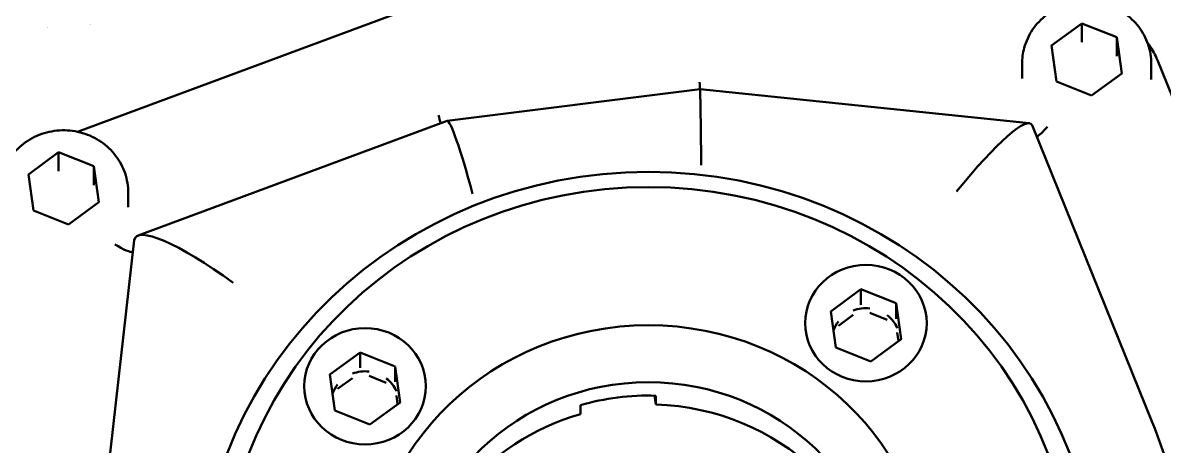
# Model space of a CAD drawing. Header units: inches. Extents: x 11 to 1621, y 11 to 1332.
# Drawn here: x 764.215 to 767.171, y 369.998 to 371.093 of the extents above; entities that cross this region are included whole.
import ezdxf

# ---------------------------------------------------------------- set-up
doc = ezdxf.new("R2010")
doc.units = ezdxf.units.IN
doc.header["$LTSCALE"] = 48
doc.header["$MEASUREMENT"] = 0
doc.layers.add('Visible (ANSI)', color=7, linetype='Continuous', lineweight=50)

msp = doc.modelspace()

# ---------------------------------------------------------------- linework, layer by layer
at = {"layer": 'Visible (ANSI)'}
for p, q in [((764.356163, 370.811432), (765.191646, 371.120854)), ((766.878887, 371.034582), (766.956973, 371.091882)), ((766.956973, 371.091882), (767.047906, 371.055862)), ((766.956973, 371.091882), (766.956973, 371.042961)), ((766.891734, 370.941263), (766.878887, 371.034582)), ((767.047906, 371.055862), (767.060753, 370.962542)), ((767.047906, 371.055862), (767.047906, 371.006941)), ((766.802497, 370.949642), (766.802497, 370.987052)), ((767.137143, 370.946796), (767.137143, 370.987052)), ((767.152941, 370.996969), (767.507792, 370.120764)), ((767.060753, 370.962542), (766.982667, 370.905243)), ((765.313688, 370.839374), (765.968573, 370.921824)), ((765.968574, 370.921824), (766.821042, 370.833695)), ((766.982667, 370.905243), (766.891734, 370.941263)), ((764.51288, 370.542835), (765.313367, 370.839296)), ((766.828345, 370.828206), (767.139554, 370.059762)), ((764.229309, 370.701001), (764.307395, 370.7583)), ((764.307395, 370.7583), (764.398328, 370.72228)), ((764.307395, 370.7583), (764.307395, 370.709379)), ((764.398328, 370.72228), (764.411175, 370.628961)), ((764.398328, 370.67336), (764.398328, 370.72228)), ((764.242156, 370.607681), (764.229309, 370.701001)), ((764.487565, 370.61606), (764.487565, 370.65347)), ((764.411175, 370.628961), (764.333089, 370.571661)), ((764.333089, 370.571661), (764.242156, 370.607681)), ((764.41048, 369.710321), (764.50321, 370.530486)), ((766.307151, 370.346236), (766.385237, 370.403535)), ((766.385237, 370.403535), (766.47617, 370.367516)), ((766.385237, 370.403535), (766.385237, 370.363248)), ((766.47617, 370.367516), (766.489017, 370.274196)), ((766.47617, 370.367516), (766.47617, 370.327228)), ((766.319998, 370.252917), (766.307151, 370.346236)), ((766.327067, 370.309052), (766.365321, 370.337123)), ((766.408429, 370.34255), (766.452977, 370.324904)), ((766.489017, 370.274196), (766.410931, 370.216897)), ((766.479446, 370.291916), (766.48254, 370.269444)), ((765.009918, 370.182915), (765.088004, 370.240214)), ((765.088004, 370.240214), (765.178937, 370.204194)), ((765.088004, 370.240214), (765.088004, 370.199927)), ((766.410931, 370.216897), (766.319998, 370.252917)), ((765.022766, 370.089595), (765.009918, 370.182915)), ((765.111197, 370.179229), (765.155745, 370.161583)), ((765.178937, 370.204194), (765.191785, 370.110875)), ((765.178937, 370.204194), (765.178937, 370.163907)), ((765.029834, 370.145731), (765.068089, 370.173802)), ((765.182214, 370.128595), (765.185308, 370.106122)), ((765.853834, 370.10524), (765.850652, 370.128348)), ((765.853834, 370.10524), (765.853834, 370.128262)), ((765.113699, 370.053576), (765.022766, 370.089595)), ((765.191785, 370.110875), (765.113699, 370.053576)), ((765.658667, 370.10369), (765.658667, 370.080669))]:
    msp.add_line(p, q, dxfattribs=at)
for centre, major_axis, ratio, start_param, end_param in [((765.487497, 370.950949), (1.540588, 0.21209), 0.28987042, 2.4322963, 2.43230275), ((765.492635, 370.913622), (1.530137, 0.210651), 0.28987042, 2.33422699, 2.33422836), ((765.967514, 370.962675), (-0.000881, 0.079251), 0.00337329, 1.86549523, 2.11385588), ((765.971656, 370.644446), (-0.003083, 0.277378), 0.00337329, 5.00708789, 6.28357197), ((766.633126, 370.576063), (0.192391, 0.255984), 0.1543301, 6.1906273, 7.65145407), ((765.291099, 370.877515), (-0.018837, 0.076987), 0.07195631, 1.85681727, 2.16551488), ((765.379456, 370.569888), (-0.06593, 0.269456), 0.07195631, 4.99840992, 6.2914766), ((766.885647, 370.867758), (0.054969, 0.073138), 0.1543301, 3.57851544, 4.18924087), ((764.759032, 370.340114), (-0.252881, 0.198029), 0.19991466, 4.8676801, 6.40562383), ((764.42994, 370.558584), (-0.072252, 0.05658), 0.19991466, 2.04670799, 2.99763209), ((766.398084, 370.269929), (-0.088583, 0), 0.95630476, 4.5953327, 5.09124465), ((766.398084, 370.269929), (-0.088583, 0), 0.95630476, 3.54813515, 4.0440471), ((766.398084, 370.269929), (-0.088583, 0), 0.95630476, 5.64253025, 5.96345906), ((765.100851, 370.106607), (-0.088583, 0), 0.95630476, 4.5953327, 5.09124465), ((765.100851, 370.106607), (-0.088583, 0), 0.95630476, 5.64253025, 5.96345906), ((765.100851, 370.106607), (-0.088583, 0), 0.95630476, 3.54813515, 4.0440471), ((765.834859, 369.544972), (-0.610236, 0), 0.95630476, 4.68129072, 5.00528663), ((765.834859, 369.521951), (0.610236, 0), 0.95630476, 0.04933141, 1.53969807), ((765.834859, 369.521951), (-0.610236, 0), 0.95630476, 5.00528663, 6.2338539)]:
    msp.add_ellipse(centre, major_axis=major_axis, ratio=ratio, start_param=start_param, end_param=end_param, dxfattribs=at)
for centre, major_axis in [((765.834859, 369.59677), (-1.161417, 0)), ((765.834859, 369.614036), (-1.102362, 0)), ((766.398084, 370.315972), (0.15748, 0)), ((765.100851, 370.15265), (0.15748, 0)), ((765.834859, 369.614036), (0.728346, 0)), ((765.834859, 369.579504), (0.610236, 0))]:
    msp.add_ellipse(centre, major_axis=major_axis, ratio=0.95630476, dxfattribs=at)
for points, knots in [([(767.137143, 370.987052), (767.137143, 371.004164), (767.134307, 371.021271), (767.12327, 371.053781), (767.115052, 371.06917), (767.094046, 371.09677), (767.081219, 371.108945), (767.052209, 371.128884), (767.035994, 371.136596), (767.001802, 371.146749), (766.983814, 371.149146), (766.947919, 371.148331), (766.930015, 371.145104), (766.896178, 371.133315), (766.880242, 371.124771), (766.852044, 371.103236), (766.839755, 371.090286), (766.820124, 371.061338), (766.812732, 371.045381), (766.804399, 371.015122), (766.802497, 371.001088), (766.802497, 370.987052)], [4.58148929, 4.58148929, 4.58148929, 4.58148929, 4.89541202, 4.89541202, 5.21063857, 5.21063857, 5.52910284, 5.52910284, 5.85122862, 5.85122862, 6.17601846, 6.17601846, 6.50167162, 6.50167162, 6.82616586, 6.82616586, 7.14774785, 7.14774785, 7.4655862, 7.4655862, 7.72308194, 7.72308194, 7.72308194, 7.72308194]), ([(767.152941, 370.996969), (767.147605, 371.010145), (767.140779, 371.022702), (767.130946, 371.036799), (767.129173, 371.039219), (767.127344, 371.041596)], [4.950991449, 4.950991449, 4.950991449, 4.950991449, 5.169712919, 5.169712919, 5.215965132, 5.215965132, 5.215965132, 5.215965132]), ([(764.487565, 370.65347), (764.487565, 370.670582), (764.484729, 370.687689), (764.473692, 370.7202), (764.465474, 370.735588), (764.444468, 370.763189), (764.431641, 370.775364), (764.402631, 370.795303), (764.386416, 370.803014), (764.352224, 370.813167), (764.334236, 370.815564), (764.298341, 370.814749), (764.280437, 370.811522), (764.2466, 370.799733), (764.230664, 370.791189), (764.202466, 370.769655), (764.190178, 370.756705), (764.170546, 370.727756), (764.163154, 370.711799), (764.154822, 370.68154), (764.152919, 370.667506), (764.152919, 370.65347)], [4.58148929, 4.58148929, 4.58148929, 4.58148929, 4.89541202, 4.89541202, 5.21063857, 5.21063857, 5.52910284, 5.52910284, 5.85122862, 5.85122862, 6.17601846, 6.17601846, 6.50167162, 6.50167162, 6.82616586, 6.82616586, 7.14774785, 7.14774785, 7.4655862, 7.4655862, 7.72308194, 7.72308194, 7.72308194, 7.72308194]), ([(767.236766, 369.561992), (767.236766, 369.595987), (767.235452, 369.629982), (767.230203, 369.697775), (767.226269, 369.731573), (767.215806, 369.798779), (767.209277, 369.832187), (767.193665, 369.898419), (767.184583, 369.931244), (767.163923, 369.996124), (767.152344, 370.02818), (767.139554, 370.059762)], [4.581489286, 4.581489286, 4.581489286, 4.581489286, 4.655389719, 4.655389719, 4.729290152, 4.729290152, 4.803190584, 4.803190584, 4.877091017, 4.877091017, 4.950991449, 4.950991449, 4.950991449, 4.950991449])]:
    msp.add_open_spline(points, degree=3, knots=knots, dxfattribs=at)

doc.saveas('drawing.dxf')
